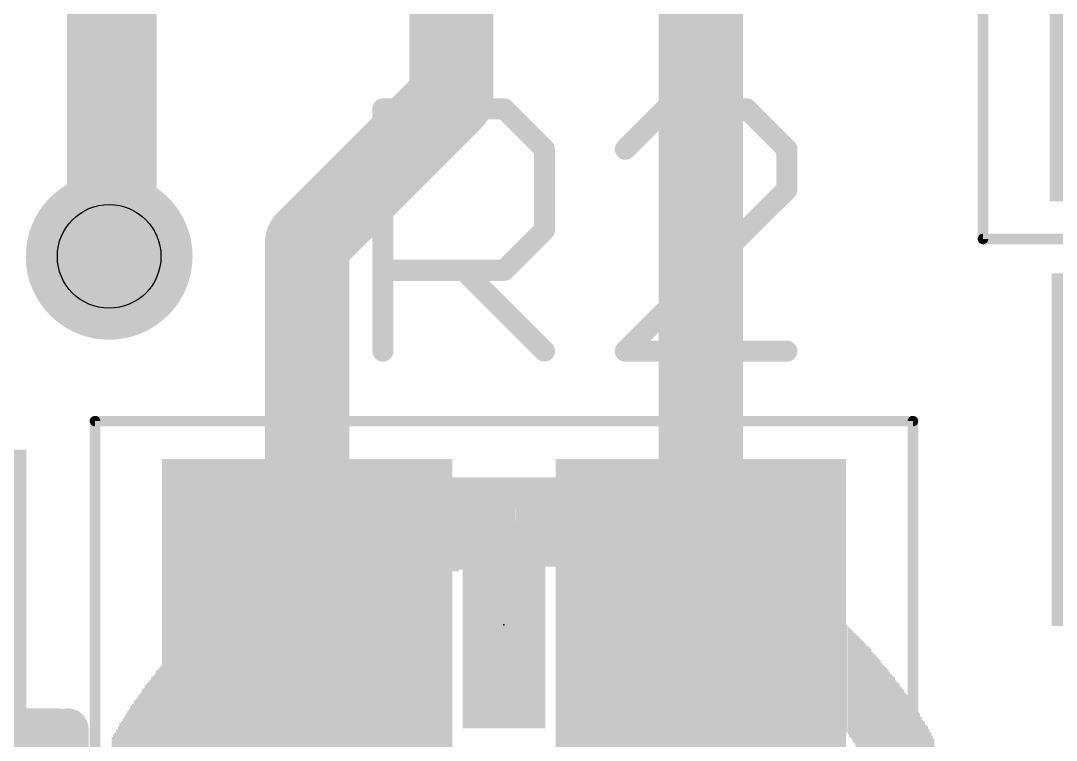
# Model space of a CAD drawing. Extents: x -7.5 to 53.1, y 33.1 to 75.6.
# Drawn here: x 25.354 to 30.351, y 45.797 to 49.27 of the extents above; entities that cross this region are included whole.
import ezdxf

# ---------------------------------------------------------------- set-up
doc = ezdxf.new("R2010")
doc.units = 0
for name, color, linetype in [('1', 22, 'CONTINUOUS'), ('16', 175, 'CONTINUOUS'), ('18', 82, 'CONTINUOUS'), ('22', 2, 'CONTINUOUS'), ('23', 7, 'CONTINUOUS'), ('25', 253, 'CONTINUOUS'), ('29', 253, 'CONTINUOUS'), ('30', 253, 'CONTINUOUS'), ('31', 253, 'CONTINUOUS'), ('35', 253, 'CONTINUOUS'), ('39', 22, 'CONTINUOUS'), ('44', 253, 'CONTINUOUS'), ('51', 53, 'CONTINUOUS'), ('52', 253, 'CONTINUOUS')]:
    doc.layers.add(name, color=color, linetype=linetype)

# ---------------------------------------------------------------- blocks, each defined once
blk = doc.blocks.new('RECT')
blk.add_solid([(-0.5, -0.5), (0.5, -0.5), (-0.5, 0.5), (0.5, 0.5)])
blk = doc.blocks.new('ROUNDV')
at = {"const_width": 0.5}
blk.add_lwpolyline([(0, -0.25, 1), (0, 0.25, 1), (0, -0.25)], format="xyb", dxfattribs=at)

msp = doc.modelspace()

# ---------------------------------------------------------------- linework, layer by layer
at = {"layer": '1', "const_width": 0.4064}
for points in [[(25.8064, 48.1584), (25.8064, 50.4952)], [(27.432, 48.895), (27.432, 50.4698)], [(28.636, 46.355), (28.636, 50.0532)], [(26.736, 48.199), (27.432, 48.895)], [(26.736, 46.355), (26.736, 48.199)], [(25.781, 48.133), (25.8064, 48.1584)], [(26.486, 46.105), (26.736, 46.355)], [(28.886, 46.105), (28.636, 46.355)], [(26.486, 43.307), (26.486, 46.105)], [(28.886, 43.307), (28.886, 46.105)]]:
    msp.add_lwpolyline(points, dxfattribs=at)
at = {"layer": '1', "const_width": 0.2032}
for points in [[(27.5038, 48.8232, 1), (27.3602, 48.9668)], [(27.3304, 48.895, 1), (27.5336, 48.895)], [(26.8376, 48.199, 1), (26.6344, 48.199)], [(26.6642, 48.2708, 1), (26.8078, 48.1272)], [(25.8782, 48.0866, 1), (25.7346, 48.2302)], [(25.7092, 48.2048, 1), (25.8528, 48.0612)], [(25.7048, 48.1584, 1), (25.908, 48.1584)], [(26.8078, 46.2832, 1), (26.6642, 46.4268)], [(28.7078, 46.4268, 1), (28.5642, 46.2832)], [(26.6344, 46.355, 1), (26.8376, 46.355)], [(28.5344, 46.355, 1), (28.7376, 46.355)], [(26.5876, 46.105, 1), (26.3844, 46.105)], [(26.4142, 46.1768, 1), (26.5578, 46.0332)], [(28.9876, 46.105, 1), (28.7844, 46.105)], [(28.8142, 46.0332, 1), (28.9578, 46.1768)]]:
    msp.add_lwpolyline(points, format="xyb", dxfattribs=at)
at = {"layer": '16', "const_width": 0.4064}
msp.add_lwpolyline([(25.781, 53.34), (25.781, 48.133)], dxfattribs=at)
at = {"layer": '16', "const_width": 0.2032}
msp.add_lwpolyline([(25.6794, 48.133, 1), (25.8826, 48.133)], format="xyb", dxfattribs=at)
at = {"layer": '22', "const_width": 0.2032}
msp.add_lwpolyline([(25.58, 43.05), (25.58, 45.85)], dxfattribs=at)
at = {"layer": '22', "const_width": 0.1016}
msp.add_lwpolyline([(25.6308, 45.85, 1), (25.5292, 45.85)], format="xyb", dxfattribs=at)
at = {"layer": '23'}
msp.add_point((27.686, 46.355), dxfattribs=at)
at = {"layer": '25', "const_width": 0.1016}
for points in [[(27.1018, 47.6758), (27.1018, 48.8452)], [(27.1018, 48.8452), (27.6865, 48.8452)], [(27.6865, 48.8452), (27.8814, 48.6503)], [(28.4661, 48.8452), (28.2712, 48.6503)], [(28.8559, 48.8452), (28.4661, 48.8452)], [(29.0508, 48.6503), (28.8559, 48.8452)], [(27.8814, 48.6503), (27.8814, 48.2605)], [(29.0508, 48.4554), (29.0508, 48.6503)], [(28.2712, 47.6758), (29.0508, 48.4554)], [(27.8814, 48.2605), (27.6865, 48.0656)], [(27.6865, 48.0656), (27.1018, 48.0656)], [(27.4916, 48.0656), (27.8814, 47.6758)], [(29.0508, 47.6758), (28.2712, 47.6758)]]:
    msp.add_lwpolyline(points, dxfattribs=at)
at = {"layer": '25', "const_width": 0.0508}
for points in [[(27.1272, 48.8452, 1), (27.0764, 48.8452)], [(27.1018, 48.8706, 1), (27.1018, 48.8198)], [(27.7045, 48.8632, 1), (27.6685, 48.8272)], [(27.6865, 48.8198, 1), (27.6865, 48.8706)], [(28.4661, 48.8706, 1), (28.4661, 48.8198)], [(28.4841, 48.8272, 1), (28.4481, 48.8632)], [(28.8739, 48.8632, 1), (28.8379, 48.8272)], [(28.8559, 48.8198, 1), (28.8559, 48.8706)], [(27.9068, 48.6503, 1), (27.856, 48.6503)], [(27.8634, 48.6323, 1), (27.8994, 48.6683)], [(28.2532, 48.6683, 1), (28.2892, 48.6323)], [(29.0762, 48.6503, 1), (29.0254, 48.6503)], [(29.0328, 48.6323, 1), (29.0688, 48.6683)], [(29.0254, 48.4554, 1), (29.0762, 48.4554)], [(29.0688, 48.4374, 1), (29.0328, 48.4734)], [(27.856, 48.2605, 1), (27.9068, 48.2605)], [(27.8994, 48.2425, 1), (27.8634, 48.2785)], [(27.1018, 48.091, 1), (27.1018, 48.0402)], [(27.5096, 48.0836, 1), (27.4736, 48.0476)], [(27.6865, 48.0402, 1), (27.6865, 48.091)], [(27.6685, 48.0836, 1), (27.7045, 48.0476)], [(27.8634, 47.6578, 1), (27.8994, 47.6938)], [(28.2532, 47.6938, 1), (28.2892, 47.6578)], [(28.2712, 47.7012, 1), (28.2712, 47.6504)], [(29.0508, 47.6504, 1), (29.0508, 47.7012)], [(27.0764, 47.6758, 1), (27.1272, 47.6758)]]:
    msp.add_lwpolyline(points, format="xyb", dxfattribs=at)
at = {"layer": '39', "const_width": 0.0508}
for points in [[(29.997, 48.217), (29.997, 50.183)], [(33.943, 48.217), (29.997, 48.217)], [(25.713, 47.338), (29.659, 47.338)], [(25.713, 45.372), (25.713, 47.338)], [(29.659, 47.338), (29.659, 45.372)]]:
    msp.add_lwpolyline(points, dxfattribs=at)
at = {"layer": '39', "const_width": 0.0254}
for points in [[(29.997, 48.2297, 1), (29.997, 48.2043)], [(29.9843, 48.217, 1), (30.0097, 48.217)], [(25.713, 47.3507, 1), (25.713, 47.3253)], [(25.7257, 47.338, 1), (25.7003, 47.338)], [(29.6717, 47.338, 1), (29.6463, 47.338)], [(29.659, 47.3253, 1), (29.659, 47.3507)]]:
    msp.add_lwpolyline(points, format="xyb", dxfattribs=at)
at = {"layer": '44'}
msp.add_circle((25.781, 48.133), 0.25, dxfattribs=at)
at = {"layer": '51', "const_width": 0.1524}
msp.add_lwpolyline([(27.276, 46.99), (28.096, 46.99)], dxfattribs=at)
at = {"layer": '51', "const_width": 0.0762}
for points in [[(27.276, 47.0281, 1), (27.276, 46.9519)], [(28.096, 46.9519, 1), (28.096, 47.0281)]]:
    msp.add_lwpolyline(points, format="xyb", dxfattribs=at)
at = {"layer": '52', "const_width": 0.2032}
msp.add_lwpolyline([(25.53, 45.85), (22.73, 45.85)], dxfattribs=at)
at = {"layer": '52', "const_width": 0.1016}
msp.add_lwpolyline([(25.53, 45.7992, 1), (25.53, 45.9008)], format="xyb", dxfattribs=at)

# ---------------------------------------------------------------- block references
at = {"layer": '1', "xscale": 1.3, "yscale": 1.5}
for p in [(26.736, 46.355), (28.636, 46.355)]:
    msp.add_blockref('RECT', p, dxfattribs=at)
at = {"layer": '18', "xscale": 0.8048, "yscale": 0.8048}
msp.add_blockref('ROUNDV', (25.781, 48.133), dxfattribs=at)
msp.add_blockref('ROUNDV', (25.781, 48.133), dxfattribs=at)
at = {"layer": '22', "yscale": 0.0076, "rotation": 270}
for p, xscale in [((27.526, 46.7995), 0.3429), ((27.5336, 46.7995), 0.3429), ((27.5412, 46.7995), 0.3429), ((27.5488, 46.7995), 0.3429), ((27.5565, 46.7995), 0.3429), ((27.5641, 46.7995), 0.3429), ((27.5717, 46.7995), 0.3429), ((27.5793, 46.7995), 0.3429), ((27.5869, 46.8033), 0.3353), ((27.5946, 46.8033), 0.3353), ((27.6022, 46.8033), 0.3353), ((27.6098, 46.8071), 0.3429), ((27.6174, 46.8071), 0.3429), ((27.625, 46.8071), 0.3429), ((27.6327, 46.8071), 0.3429), ((27.6403, 46.8071), 0.3429), ((27.6479, 46.8071), 0.3429), ((27.6555, 46.8071), 0.3429), ((27.6631, 46.8071), 0.3429), ((27.6708, 46.8071), 0.3429), ((27.6784, 46.8071), 0.3429), ((27.686, 46.8109), 0.3353), ((27.6936, 46.8109), 0.3353), ((27.7012, 46.8109), 0.3353), ((27.7089, 46.8109), 0.3353), ((27.7165, 46.8109), 0.3353), ((27.7241, 46.8109), 0.3353), ((27.7317, 46.8109), 0.3353), ((27.7393, 46.8109), 0.3353), ((27.747, 46.8109), 0.3353), ((27.7546, 46.8109), 0.3353), ((27.7622, 46.8109), 0.3353), ((27.7698, 46.8109), 0.3353), ((27.7774, 46.8109), 0.3353), ((27.7851, 46.8109), 0.3353), ((27.7927, 46.8109), 0.3353), ((27.8003, 46.8109), 0.3353), ((27.8079, 46.8109), 0.3353), ((27.8155, 46.8109), 0.3353), ((27.8232, 46.8109), 0.3353), ((27.8308, 46.8109), 0.3353), ((27.8384, 46.8109), 0.3353), ((27.846, 46.8109), 0.3353), ((27.8536, 46.8109), 0.3353), ((27.8613, 46.8109), 0.3353), ((27.8689, 46.8109), 0.3353), ((27.8765, 46.8071), 0.3429), ((27.8841, 46.8071), 0.3429), ((27.8917, 46.8071), 0.3429), ((27.8994, 46.8071), 0.3429), ((27.907, 46.8071), 0.3429), ((27.9146, 46.8071), 0.3429), ((27.9222, 46.8071), 0.3429), ((27.9298, 46.8071), 0.3429), ((27.9375, 46.8071), 0.3429), ((27.9451, 46.8071), 0.3429), ((27.9527, 46.8033), 0.3353), ((27.9603, 46.8033), 0.3353), ((27.9679, 46.8033), 0.3353), ((27.9756, 46.7995), 0.3429), ((27.9832, 46.7995), 0.3429), ((27.9908, 46.7995), 0.3429), ((27.9984, 46.7995), 0.3429), ((28.006, 46.7995), 0.3429), ((28.0137, 46.7995), 0.3429), ((28.0213, 46.7995), 0.3429), ((28.0289, 46.7995), 0.3429), ((27.2288, 46.7385), 0.3581), ((27.2364, 46.7424), 0.3505), ((27.244, 46.7424), 0.3505), ((27.2517, 46.7424), 0.3505), ((27.2593, 46.7462), 0.3581), ((27.2669, 46.75), 0.3505), ((27.2745, 46.75), 0.3505), ((27.2821, 46.75), 0.3505), ((27.2898, 46.7538), 0.3429), ((27.2974, 46.7576), 0.3505), ((27.305, 46.7576), 0.3505), ((27.3126, 46.7576), 0.3505), ((27.3202, 46.7614), 0.3429), ((27.3279, 46.7652), 0.3505), ((27.3355, 46.7652), 0.3505), ((27.3431, 46.7652), 0.3505), ((27.3507, 46.769), 0.3429), ((27.3583, 46.769), 0.3429), ((27.366, 46.769), 0.3429), ((27.3736, 46.7728), 0.3505), ((27.3812, 46.7728), 0.3505), ((27.3888, 46.7766), 0.3429), ((27.3964, 46.7766), 0.3429), ((27.4041, 46.7766), 0.3429), ((27.4117, 46.7805), 0.3505), ((27.4193, 46.7805), 0.3505), ((27.4269, 46.7843), 0.3429), ((27.4345, 46.7843), 0.3429), ((27.4422, 46.7843), 0.3429), ((27.4498, 46.7843), 0.3429), ((27.4574, 46.7843), 0.3429), ((27.465, 46.7881), 0.3505), ((27.4726, 46.7919), 0.3429), ((27.4803, 46.7919), 0.3429), ((27.4879, 46.7919), 0.3429), ((27.4955, 46.7919), 0.3429), ((27.5031, 46.7919), 0.3429), ((27.5107, 46.7919), 0.3429), ((27.5184, 46.7957), 0.3353), ((28.0365, 46.7919), 0.3429), ((28.0441, 46.7919), 0.3429), ((28.0518, 46.7919), 0.3429), ((28.0594, 46.7919), 0.3429), ((28.067, 46.7919), 0.3429), ((28.0746, 46.7919), 0.3429), ((28.0822, 46.7919), 0.3429), ((28.0899, 46.7881), 0.3505), ((28.0975, 46.7843), 0.3429), ((28.1051, 46.7843), 0.3429), ((28.1127, 46.7843), 0.3429), ((28.1203, 46.7843), 0.3429), ((28.128, 46.7843), 0.3429), ((28.1356, 46.7805), 0.3505), ((28.1432, 46.7766), 0.3429), ((28.1508, 46.7766), 0.3429), ((28.1584, 46.7766), 0.3429), ((28.1661, 46.7766), 0.3429), ((28.1737, 46.7728), 0.3505), ((28.1813, 46.7728), 0.3505), ((28.1889, 46.769), 0.3429), ((28.1965, 46.769), 0.3429), ((28.2042, 46.7652), 0.3505), ((28.2118, 46.7652), 0.3505), ((28.2194, 46.7652), 0.3505), ((28.227, 46.7614), 0.3429), ((28.2346, 46.7614), 0.3429), ((28.2423, 46.7576), 0.3505), ((28.2499, 46.7576), 0.3505), ((28.2575, 46.7576), 0.3505), ((28.2651, 46.7538), 0.3429), ((28.2727, 46.75), 0.3505), ((28.2804, 46.75), 0.3505), ((28.288, 46.75), 0.3505), ((28.2956, 46.7424), 0.3505), ((28.3032, 46.7424), 0.3505), ((28.3108, 46.7424), 0.3505), ((28.3185, 46.7424), 0.3505), ((28.3261, 46.7385), 0.3581), ((27.0688, 46.689), 0.3658), ((27.0764, 46.689), 0.3658), ((27.084, 46.6928), 0.3581), ((27.0916, 46.6928), 0.3581), ((27.0993, 46.7004), 0.3581), ((27.1069, 46.7004), 0.3581), ((27.1145, 46.7004), 0.3581), ((27.1221, 46.7081), 0.3581), ((27.1297, 46.7081), 0.3581), ((27.1374, 46.7081), 0.3581), ((27.145, 46.7157), 0.3581), ((27.1526, 46.7157), 0.3581), ((27.1602, 46.7157), 0.3581), ((27.1678, 46.7195), 0.3505), ((27.1755, 46.7233), 0.3581), ((27.1831, 46.7233), 0.3581), ((27.1907, 46.7271), 0.3505), ((27.1983, 46.7309), 0.3581), ((27.2059, 46.7309), 0.3581), ((27.2136, 46.7347), 0.3505), ((27.2212, 46.7347), 0.3505), ((28.3337, 46.7347), 0.3505), ((28.3413, 46.7347), 0.3505), ((28.3489, 46.7309), 0.3581), ((28.3566, 46.7309), 0.3581), ((28.3642, 46.7271), 0.3505), ((28.3718, 46.7233), 0.3581), ((28.3794, 46.7233), 0.3581), ((28.387, 46.7195), 0.3505), ((28.3947, 46.7157), 0.3581), ((28.4023, 46.7157), 0.3581), ((28.4099, 46.7119), 0.3505), ((28.4175, 46.7081), 0.3581), ((28.4251, 46.7081), 0.3581), ((28.4328, 46.7081), 0.3581), ((28.4404, 46.7004), 0.3581), ((28.448, 46.7004), 0.3581), ((28.4556, 46.7004), 0.3581), ((28.4632, 46.6928), 0.3581), ((28.4709, 46.6928), 0.3581), ((28.4785, 46.689), 0.3658), ((26.924, 46.6319), 0.3734), ((26.9316, 46.6319), 0.3734), ((26.9392, 46.6357), 0.3658), ((26.9469, 46.6395), 0.3734), ((26.9545, 46.6395), 0.3734), ((26.9621, 46.6471), 0.3734), ((26.9697, 46.6471), 0.3734), ((26.9773, 46.6509), 0.3658), ((26.985, 46.6547), 0.3734), ((26.9926, 46.6585), 0.3658), ((27.0002, 46.6585), 0.3658), ((27.0078, 46.6662), 0.3658), ((27.0154, 46.6662), 0.3658), ((27.0231, 46.6738), 0.3658), ((27.0307, 46.6738), 0.3658), ((27.0383, 46.6738), 0.3658), ((27.0459, 46.6814), 0.3658), ((27.0535, 46.6814), 0.3658), ((27.0612, 46.6852), 0.3581), ((28.4861, 46.6852), 0.3581), ((28.4937, 46.6852), 0.3581), ((28.5013, 46.6814), 0.3658), ((28.509, 46.6776), 0.3581), ((28.5166, 46.6738), 0.3658), ((28.5242, 46.6738), 0.3658), ((28.5318, 46.67), 0.3581), ((28.5394, 46.6662), 0.3658), ((28.5471, 46.6662), 0.3658), ((28.5547, 46.6585), 0.3658), ((28.5623, 46.6585), 0.3658), ((28.5699, 46.6547), 0.3734), ((28.5775, 46.6509), 0.3658), ((28.5852, 46.6471), 0.3734), ((28.5928, 46.6433), 0.3658), ((28.6004, 46.6395), 0.3734), ((28.608, 46.6395), 0.3734), ((28.6156, 46.6357), 0.3658), ((28.6233, 46.6319), 0.3734), ((26.8249, 46.5823), 0.381), ((26.8326, 46.5823), 0.381), ((26.8402, 46.59), 0.381), ((26.8478, 46.59), 0.381), ((26.8554, 46.5976), 0.381), ((26.863, 46.5976), 0.381), ((26.8707, 46.6052), 0.381), ((26.8783, 46.609), 0.3734), ((26.8859, 46.609), 0.3734), ((26.8935, 46.6128), 0.381), ((26.9011, 46.6166), 0.3734), ((26.9088, 46.6242), 0.3734), ((26.9164, 46.6242), 0.3734), ((28.6309, 46.6281), 0.3658), ((28.6385, 46.6242), 0.3734), ((28.6461, 46.6204), 0.381), ((28.6537, 46.6166), 0.3734), ((28.6614, 46.6128), 0.381), ((28.669, 46.609), 0.3734), ((28.6766, 46.6052), 0.381), ((28.6842, 46.6014), 0.3734), ((28.6918, 46.5976), 0.381), ((28.6995, 46.5976), 0.381), ((28.7071, 46.59), 0.381), ((28.7147, 46.59), 0.381), ((28.7223, 46.5823), 0.381), ((28.7299, 46.5785), 0.3886), ((26.7183, 46.5214), 0.3962), ((26.7259, 46.5252), 0.3886), ((26.7335, 46.529), 0.3962), ((26.7411, 46.5328), 0.3886), ((26.7487, 46.5404), 0.3886), ((26.7564, 46.5442), 0.3962), ((26.764, 46.548), 0.3886), ((26.7716, 46.5519), 0.3962), ((26.7792, 46.5557), 0.3886), ((26.7868, 46.5595), 0.381), ((26.7945, 46.5633), 0.3886), ((26.8021, 46.5671), 0.381), ((26.8097, 46.5709), 0.3886), ((26.8173, 46.5747), 0.381), ((28.7376, 46.5747), 0.381), ((28.7452, 46.5709), 0.3886), ((28.7528, 46.5671), 0.381), ((28.7604, 46.5633), 0.3886), ((28.768, 46.5595), 0.381), ((28.7757, 46.5557), 0.3886), ((28.7833, 46.548), 0.3886), ((28.7909, 46.548), 0.3886), ((28.7985, 46.5404), 0.3886), ((28.8061, 46.5404), 0.3886), ((28.8138, 46.5328), 0.3886), ((28.8214, 46.529), 0.3962), ((28.829, 46.5252), 0.3886), ((28.8366, 46.5214), 0.3962), ((26.6344, 46.4718), 0.4039), ((26.6421, 46.4718), 0.4039), ((26.6497, 46.4795), 0.4039), ((26.6573, 46.4871), 0.4039), ((26.6649, 46.4871), 0.4039), ((26.6725, 46.4947), 0.4039), ((26.6802, 46.4985), 0.3962), ((26.6878, 46.5023), 0.4039), ((26.6954, 46.5061), 0.3962), ((26.703, 46.5138), 0.3962), ((26.7106, 46.5138), 0.3962), ((28.8442, 46.5138), 0.3962), ((28.8519, 46.5099), 0.4039), ((28.8595, 46.5061), 0.3962), ((28.8671, 46.5023), 0.4039), ((28.8747, 46.4947), 0.4039), ((28.8823, 46.4909), 0.3962), ((28.89, 46.4871), 0.4039), ((28.8976, 46.4795), 0.4039), ((28.9052, 46.4795), 0.4039), ((28.9128, 46.4718), 0.4039), ((28.9204, 46.468), 0.4115), ((26.5506, 46.4109), 0.4191), ((26.5582, 46.4147), 0.4267), ((26.5659, 46.4185), 0.4191), ((26.5735, 46.4261), 0.4191), ((26.5811, 46.4337), 0.4191), ((26.5887, 46.4376), 0.4115), ((26.5963, 46.4452), 0.4115), ((26.604, 46.4452), 0.4115), ((26.6116, 46.4528), 0.4115), ((26.6192, 46.4604), 0.4115), ((26.6268, 46.4642), 0.4039), ((28.9281, 46.4604), 0.4115), ((28.9357, 46.4566), 0.4039), ((28.9433, 46.4528), 0.4115), ((28.9509, 46.4452), 0.4115), ((28.9585, 46.4414), 0.4191), ((28.9662, 46.4376), 0.4115), ((28.9738, 46.4299), 0.4115), ((28.9814, 46.4261), 0.4191), ((28.989, 46.4185), 0.4191), ((28.9966, 46.4109), 0.4191), ((29.0043, 46.4109), 0.4191), ((26.4744, 46.3499), 0.4343), ((26.482, 46.3575), 0.4343), ((26.4897, 46.3652), 0.4343), ((26.4973, 46.3652), 0.4343), ((26.5049, 46.3766), 0.4267), ((26.5125, 46.3804), 0.4343), ((26.5201, 46.3842), 0.4267), ((26.5278, 46.3918), 0.4267), ((26.5354, 46.3995), 0.4267), ((26.543, 46.4033), 0.4191), ((29.0119, 46.4033), 0.4191), ((29.0195, 46.3956), 0.4191), ((29.0271, 46.3918), 0.4267), ((29.0347, 46.3842), 0.4267), ((29.0424, 46.3766), 0.4267), ((29.05, 46.3728), 0.4343), ((29.0576, 46.3652), 0.4343), ((29.0652, 46.3575), 0.4343), ((29.0728, 46.3575), 0.4343), ((29.0805, 46.3499), 0.4343), ((26.4058, 46.2928), 0.4572), ((26.4135, 46.2966), 0.4496), ((26.4211, 46.3042), 0.4496), ((26.4287, 46.3118), 0.4496), ((26.4363, 46.3194), 0.4496), ((26.4439, 46.3233), 0.442), ((26.4516, 46.3309), 0.442), ((26.4592, 46.3385), 0.442), ((26.4668, 46.3423), 0.4343), ((29.0881, 46.3423), 0.4343), ((29.0957, 46.3385), 0.442), ((29.1033, 46.3309), 0.442), ((29.1109, 46.3233), 0.442), ((29.1186, 46.3156), 0.442), ((29.1262, 46.3118), 0.4496), ((29.1338, 46.3042), 0.4496), ((29.1414, 46.2966), 0.4496), ((26.3449, 46.2356), 0.4648), ((26.3525, 46.2432), 0.4648), ((26.3601, 46.2509), 0.4648), ((26.3677, 46.2585), 0.4648), ((26.3754, 46.2623), 0.4572), ((26.383, 46.2699), 0.4572), ((26.3906, 46.2775), 0.4572), ((26.3982, 46.2852), 0.4572), ((29.149, 46.289), 0.4496), ((29.1567, 46.2852), 0.4572), ((29.1643, 46.2775), 0.4572), ((29.1719, 46.2699), 0.4572), ((29.1795, 46.2623), 0.4572), ((29.1871, 46.2547), 0.4572), ((29.1948, 46.2509), 0.4648), ((29.2024, 46.2432), 0.4648), ((29.21, 46.2318), 0.4724), ((26.2839, 46.1747), 0.4953), ((26.2915, 46.1823), 0.4801), ((26.2992, 46.1899), 0.4801), ((26.3068, 46.1975), 0.4801), ((26.3144, 46.2051), 0.4801), ((26.322, 46.2128), 0.4801), ((26.3296, 46.2204), 0.4801), ((26.3373, 46.228), 0.4648), ((29.2176, 46.2242), 0.4724), ((29.2252, 46.2166), 0.4724), ((29.2329, 46.2128), 0.4801), ((29.2405, 46.2051), 0.4801), ((29.2481, 46.1975), 0.4801), ((29.2557, 46.1861), 0.4877), ((29.2633, 46.1785), 0.4877), ((26.2306, 46.1137), 0.5105), ((26.2382, 46.1251), 0.5029), ((26.2458, 46.1328), 0.5029), ((26.2534, 46.1404), 0.5029), ((26.2611, 46.1518), 0.4953), ((26.2687, 46.1594), 0.4953), ((26.2763, 46.167), 0.4953), ((29.271, 46.1709), 0.4877), ((29.2786, 46.1632), 0.4877), ((29.2862, 46.1518), 0.4953), ((29.2938, 46.148), 0.5029), ((29.3014, 46.1404), 0.5029), ((29.3091, 46.1328), 0.5029), ((29.3167, 46.1213), 0.5105), ((29.3243, 46.1137), 0.5105), ((26.1849, 46.0604), 0.5258), ((26.1925, 46.068), 0.5258), ((26.2001, 46.0794), 0.5182), ((26.2077, 46.087), 0.5182), ((26.2153, 46.0985), 0.5105), ((26.223, 46.1061), 0.5105), ((29.3319, 46.1061), 0.5105), ((29.3395, 46.0947), 0.5182), ((29.3472, 46.087), 0.5182), ((29.3548, 46.0756), 0.5258), ((29.3624, 46.068), 0.5258), ((29.37, 46.0566), 0.5334), ((26.1315, 45.9918), 0.5563), ((26.1391, 46.0032), 0.5486), ((26.1468, 46.0108), 0.5486), ((26.1544, 46.0223), 0.541), ((26.162, 46.0299), 0.541), ((26.1696, 46.0413), 0.5334), ((26.1772, 46.0489), 0.5334), ((29.3776, 46.0489), 0.5334), ((29.3853, 46.0375), 0.541), ((29.3929, 46.0299), 0.541), ((29.4005, 46.0185), 0.5486), ((29.4081, 46.0108), 0.5486), ((29.4157, 45.9994), 0.5563), ((29.4234, 45.9918), 0.5563), ((26.0858, 45.927), 0.5944), ((26.0934, 45.9384), 0.5867), ((26.101, 45.9499), 0.5791), ((26.1087, 45.9613), 0.5715), ((26.1163, 45.9727), 0.5639), ((26.1239, 45.9804), 0.5639), ((29.431, 45.9804), 0.5639), ((29.4386, 45.9689), 0.5715), ((29.4462, 45.9575), 0.5791), ((29.4538, 45.9499), 0.5791), ((29.4615, 45.9346), 0.5791), ((26.0401, 45.8584), 0.6248), ((26.0477, 45.8661), 0.6248), ((26.0553, 45.8775), 0.6172), ((26.0629, 45.8927), 0.602), ((26.0706, 45.9042), 0.5944), ((26.0782, 45.9118), 0.5944), ((29.4691, 45.9232), 0.5867), ((29.4767, 45.9118), 0.5944), ((29.4843, 45.9003), 0.602), ((29.4919, 45.8889), 0.6096), ((29.4996, 45.8775), 0.6172), ((29.5072, 45.8622), 0.6172), ((26.002, 45.786), 0.6629), ((26.0096, 45.8051), 0.6553), ((26.0172, 45.8165), 0.6477), ((26.0248, 45.828), 0.6401), ((26.0325, 45.8394), 0.6325), ((29.5148, 45.8508), 0.6248), ((29.5224, 45.8394), 0.6325), ((29.53, 45.828), 0.6401), ((29.5377, 45.8127), 0.6553), ((29.5453, 45.7975), 0.6553), ((29.5529, 45.786), 0.6629), ((25.9639, 45.7137), 0.7163), ((25.9715, 45.7289), 0.701), ((25.9791, 45.7403), 0.6934), ((25.9867, 45.7594), 0.6858), ((25.9944, 45.7746), 0.6706), ((29.5605, 45.7708), 0.6782), ((29.5681, 45.7594), 0.6858), ((29.5758, 45.7403), 0.6934), ((29.5834, 45.7251), 0.7087), ((29.591, 45.7098), 0.7239), ((25.9258, 45.626), 0.7849), ((25.9334, 45.6451), 0.762), ((25.941, 45.6641), 0.7544), ((25.9486, 45.6794), 0.7391), ((25.9563, 45.6984), 0.7315), ((29.5986, 45.6946), 0.7239), ((29.6062, 45.6794), 0.7391), ((29.6139, 45.6641), 0.7544), ((29.6215, 45.6413), 0.7696), ((29.6291, 45.6222), 0.7925), ((25.8953, 45.5422), 0.8611), ((25.9029, 45.5651), 0.8458), ((25.9105, 45.5879), 0.8153), ((25.9182, 45.607), 0.7925), ((29.6367, 45.6032), 0.8001), ((29.6443, 45.5841), 0.823), ((29.652, 45.5574), 0.8458), ((29.6596, 45.5384), 0.8687), ((25.8648, 45.4165), 1.0211), ((25.8724, 45.4584), 0.9677), ((25.8801, 45.4889), 0.922), ((25.8877, 45.5193), 0.8915), ((29.6672, 45.5079), 0.8992), ((29.6748, 45.4812), 0.9373), ((29.6824, 45.447), 0.9754), ((29.6901, 45.4089), 1.0363), ((25.8343, 44.7231), 2.3165), ((25.842, 44.7192), 2.3393), ((25.8496, 44.7231), 2.3622), ((25.8572, 45.3555), 1.1125), ((29.6977, 44.7192), 2.3851), ((29.7053, 44.7192), 2.3546), ((29.7129, 44.7231), 2.3317), ((29.7205, 44.7192), 2.3089), ((25.8039, 44.7231), 2.2098), ((25.8115, 44.7192), 2.2327), ((25.8191, 44.7192), 2.2631), ((25.8267, 44.7231), 2.286), ((29.7282, 44.7231), 2.286), ((29.7358, 44.7231), 2.2555), ((29.7434, 44.7192), 2.2327), ((29.751, 44.7192), 2.2022), ((25.7962, 44.7231), 2.1793), ((29.7586, 44.7192), 2.1717)]:
    msp.add_blockref('RECT', p, dxfattribs=dict(at, xscale=xscale))
at = {"layer": '29', "xscale": 1.4016}
for p, yscale in [((31.02, 49.2), 1.6016), ((31.03, 47.2), 1.7016), ((26.736, 46.355), 1.6016), ((28.636, 46.355), 1.6016)]:
    msp.add_blockref('RECT', p, dxfattribs=dict(at, yscale=yscale))
at = {"layer": '30', "xscale": 0.5516, "yscale": 1.4016}
msp.add_blockref('RECT', (25.105, 46.5), dxfattribs=at)
at = {"layer": '31', "xscale": 1.3, "yscale": 1.5}
for p in [(26.736, 46.355), (28.636, 46.355)]:
    msp.add_blockref('RECT', p, dxfattribs=at)
at = {"layer": '35', "xscale": 0.3998, "yscale": 1.0002}
msp.add_blockref('RECT', (27.686, 46.355), dxfattribs=at)
at = {"layer": '51', "xscale": 0.65, "yscale": 1.4}
for p in [(26.9442, 46.3565), (28.4174, 46.3565)]:
    msp.add_blockref('RECT', p, dxfattribs=at)

doc.saveas('drawing.dxf')
